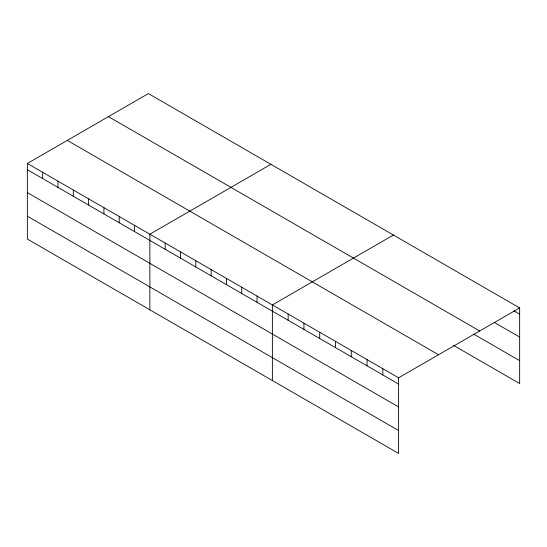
<?xml version="1.0" encoding="UTF-8"?>
<svg xmlns="http://www.w3.org/2000/svg" width="547" height="547" viewBox="0 0 547 547"><rect width="100%" height="100%" fill="white"/><g stroke="black" fill="none" stroke-linecap="round" stroke-linejoin="round"><path stroke-width="0.82" d="M27.35 163.464L398.606 377.806L398.606 453.422L27.35 239.08L27.35 163.464L148.394 93.578L519.65 307.92L519.65 383.536L453.668 345.444M270.909 164.312L149.864 234.198L149.864 309.814M393.423 235.039L272.379 304.925L272.379 380.548M398.606 377.806L519.65 307.92M513.913 310.853L519.65 314.169M494.55 322.566L519.65 337.061M108.45 116.641L479.705 330.983M473.75 334.142L519.65 360.644M67.295 140.401L438.55 354.743M27.35 169.714L398.606 384.056M27.35 192.606L398.606 406.947M27.35 216.188L398.606 430.53M382.825 368.692L382.825 374.941M367.044 359.584L367.044 365.834M351.27 350.477L351.27 356.726M335.489 341.369L335.489 347.612M319.715 332.255L319.715 338.504M303.934 323.147L303.934 329.397M288.153 314.04L288.153 320.289M257.063 296.084L257.063 302.334M241.747 287.243L241.747 293.493M226.437 278.402L226.437 284.652M211.121 269.562L211.121 275.811M195.805 260.721L195.805 266.97M180.489 251.88L180.489 258.129M165.18 243.039L165.18 249.288M134.548 225.357L134.548 231.6M119.232 216.509L119.232 222.759M103.923 207.669L103.923 213.918M88.607 198.828L88.607 205.077M73.291 189.987L73.291 196.236M57.975 181.146L57.975 187.395M42.666 172.305L42.666 178.554"/></g></svg>
